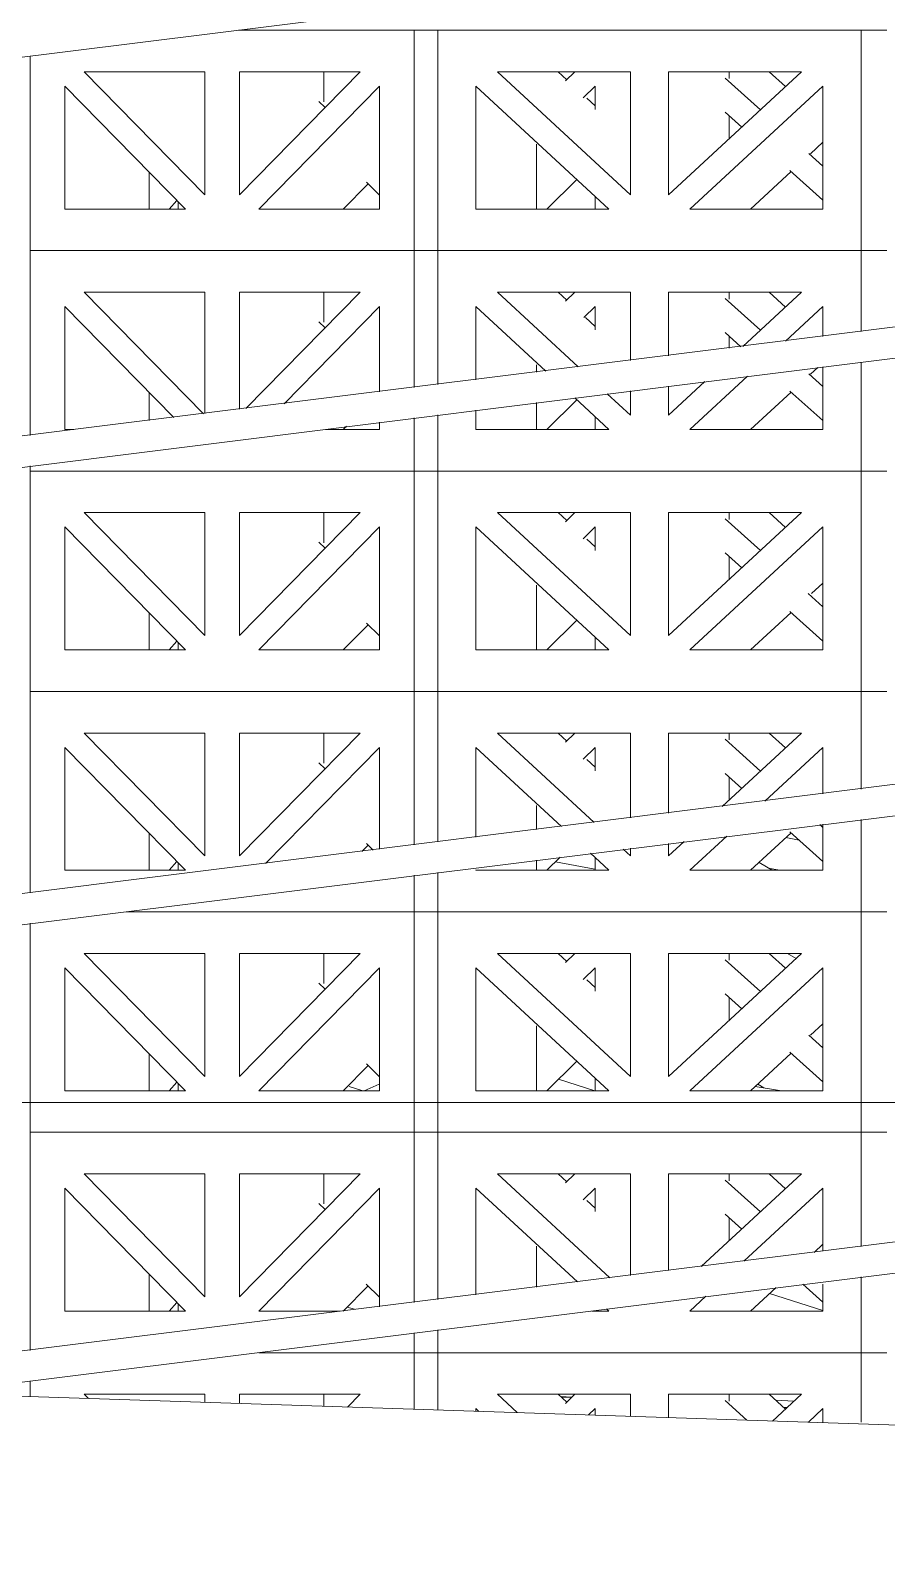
# Model space of a CAD drawing. Header units: millimetres. Extents: x -12186 to 152825, y -4386 to 9463.
# Drawn here: x -2787 to -2376, y 15 to 742 of the extents above; entities that cross this region are included whole.
import ezdxf

# ---------------------------------------------------------------- set-up
doc = ezdxf.new("R2010")
doc.units = ezdxf.units.MM
for name, color, linetype, lineweight in [('A-FLOR', 192, 'Continuous', 9), ('A-FLOR-HRAL', 11, 'Continuous', 5), ('A-FLOR-PATT', 8, 'Continuous', 9), ('A-GLAZ-CURT', 52, 'Continuous', 5), ('C-TOPO', 7, 'Continuous', 5), ('G-ANNO-TEXT', 231, 'Continuous', 5)]:
    doc.layers.add(name, color=color, linetype=linetype, lineweight=lineweight)

# ---------------------------------------------------------------- blocks, each defined once
blk = doc.blocks.new('FP_1-Section A-A')
at = {"layer": 'A-FLOR-PATT', "color": 7, "lineweight": 5}
for p, q in [((-2532.39, 84.89), (-2526.97, 84.58)), ((-2532.05, 84.57), (-2527.01, 84.54)), ((-2429, 83.15), (-2420.18, 82.65)), ((-2425.09, 79.63), (-2423.45, 79.62))]:
    blk.add_line(p, q, dxfattribs=at)
blk = doc.blocks.new('The BREEZEBLOCK Family1 - The BREEZEBLOCK Family1-V11-Section A-A')
at = {"layer": 'A-GLAZ-CURT'}
for p, q in [((-2602.82, 106), (-2677.39, 106)), ((-2602.82, 78.82), (-2602.82, 106)), ((-2591.41, 106), (-2602.82, 106)), ((-2787.35, 92.51), (-2787.35, 84.92)), ((-2761.38, 86), (-2703.4, 86)), ((-2759.41, 84), (-2761.38, 86)), ((-2703.4, 86), (-2703.4, 82.15)), ((-2686.78, 81.6), (-2686.78, 86)), ((-2686.78, 86), (-2628.8, 86)), ((-2646.19, 86), (-2646.19, 80.26)), ((-2628.8, 86), (-2634.8, 79.88))]:
    blk.add_line(p, q, dxfattribs=at)
blk = doc.blocks.new('The BREEZEBLOCK Family1 - The BREEZEBLOCK Family1-V12-Section A-A')
at = {"layer": 'A-GLAZ-CURT'}
for p, q in [((-2591.41, 106), (-2591.41, 78.44)), ((-2387.91, 106), (-2591.41, 106)), ((-2387.91, 72.63), (-2387.91, 106)), ((-2375.57, 106), (-2387.91, 106)), ((-2562.77, 86), (-2498.83, 86)), ((-2553.23, 77.18), (-2562.77, 86)), ((-2533.59, 86), (-2529.44, 82.16)), ((-2498.83, 86), (-2498.83, 75.38)), ((-2480.49, 74.78), (-2480.49, 86)), ((-2480.49, 86), (-2416.56, 86)), ((-2451.32, 86), (-2451.32, 82.71)), ((-2416.56, 86), (-2430.48, 73.12)), ((-2573.08, 77.84), (-2573.08, 79.12)), ((-2573.08, 79.12), (-2571.64, 77.79)), ((-2413.27, 72.63), (-2406.24, 79.12)), ((-2406.24, 79.12), (-2406.24, 72.63))]:
    blk.add_line(p, q, dxfattribs=at)
blk = doc.blocks.new('The BREEZEBLOCK Family1 - The BREEZEBLOCK Family1-V19-Section A-A')
at = {"layer": 'A-GLAZ-CURT'}
for p, q in [((-2787.35, 212), (-2787.35, 107.11)), ((-2602.82, 212), (-2787.35, 212)), ((-2602.82, 130.18), (-2602.82, 212)), ((-2591.41, 212), (-2602.82, 212)), ((-2761.38, 192), (-2703.4, 192)), ((-2703.4, 132.88), (-2761.38, 192)), ((-2703.4, 192), (-2703.4, 132.88)), ((-2686.78, 132.88), (-2686.78, 192)), ((-2686.78, 192), (-2628.8, 192)), ((-2628.8, 192), (-2686.78, 132.88)), ((-2646.19, 192), (-2646.19, 177.53)), ((-2770.73, 126), (-2770.73, 185.12)), ((-2770.73, 185.12), (-2712.75, 126)), ((-2677.42, 126), (-2619.45, 185.12)), ((-2619.45, 185.12), (-2619.45, 128.1)), ((-2730.14, 143.73), (-2730.14, 126)), ((-2624.95, 138.12), (-2636.84, 126)), ((-2712.75, 126), (-2770.73, 126)), ((-2638.33, 126), (-2677.42, 126)), ((-2602.82, 106), (-2602.82, 115.58)), ((-2677.39, 106), (-2602.82, 106)), ((-2591.41, 106), (-2602.82, 106))]:
    blk.add_line(p, q, dxfattribs=at)
blk = doc.blocks.new('The BREEZEBLOCK Family1 - The BREEZEBLOCK Family1-V20-Section A-A')
at = {"layer": 'A-GLAZ-CURT'}
for p, q in [((-2591.41, 212), (-2591.41, 131.61)), ((-2387.91, 212), (-2591.41, 212)), ((-2387.91, 157.04), (-2387.91, 212)), ((-2375.57, 212), (-2387.91, 212)), ((-2562.77, 192), (-2498.83, 192)), ((-2508.64, 141.95), (-2562.77, 192)), ((-2533.59, 192), (-2529.44, 188.16)), ((-2498.83, 192), (-2498.83, 143.18)), ((-2480.49, 145.47), (-2480.49, 192)), ((-2480.49, 192), (-2416.56, 192)), ((-2416.56, 192), (-2464.74, 147.44)), ((-2451.32, 192), (-2451.32, 188.71)), ((-2573.08, 133.9), (-2573.08, 185.12)), ((-2573.08, 185.12), (-2524.28, 140)), ((-2444.22, 150.01), (-2406.24, 185.12)), ((-2406.24, 185.12), (-2406.24, 154.75)), ((-2519.82, 179.27), (-2515.82, 175.57)), ((-2451.32, 170.8), (-2451.32, 159.85)), ((-2543.91, 157.16), (-2543.91, 137.55)), ((-2406.24, 158.15), (-2410.49, 154.22)), ((-2406.24, 139.03), (-2406.24, 126)), ((-2387.91, 106), (-2387.91, 142.44)), ((-2470.18, 126), (-2462.48, 133.12)), ((-2428.75, 137.34), (-2441.01, 126)), ((-2509.14, 126), (-2517.39, 126)), ((-2510.37, 127.14), (-2509.14, 126)), ((-2406.24, 126), (-2470.18, 126)), ((-2591.41, 117.01), (-2591.41, 106)), ((-2591.41, 106), (-2387.91, 106)), ((-2375.57, 106), (-2387.91, 106))]:
    blk.add_line(p, q, dxfattribs=at)
blk = doc.blocks.new('The BREEZEBLOCK Family1 - The BREEZEBLOCK Family1-V28-Section A-A')
at = {"layer": 'A-GLAZ-CURT'}
for p, q in [((-2602.82, 318), (-2741.18, 318)), ((-2602.82, 212), (-2602.82, 318)), ((-2591.41, 318), (-2602.82, 318)), ((-2787.35, 312.51), (-2787.35, 212)), ((-2770.73, 232), (-2770.73, 291.12)), ((-2770.73, 291.12), (-2712.75, 232)), ((-2761.38, 298), (-2703.4, 298)), ((-2703.4, 238.88), (-2761.38, 298)), ((-2703.4, 298), (-2703.4, 238.88)), ((-2686.78, 238.88), (-2686.78, 298)), ((-2686.78, 298), (-2628.8, 298)), ((-2628.8, 298), (-2686.78, 238.88)), ((-2677.42, 232), (-2619.45, 291.12)), ((-2646.19, 298), (-2646.19, 283.53)), ((-2619.45, 291.12), (-2619.45, 232)), ((-2730.14, 249.73), (-2730.14, 232)), ((-2624.95, 244.12), (-2636.84, 232)), ((-2712.75, 232), (-2770.73, 232)), ((-2619.45, 232), (-2677.42, 232)), ((-2787.35, 212), (-2602.82, 212)), ((-2591.41, 212), (-2602.82, 212))]:
    blk.add_line(p, q, dxfattribs=at)
blk = doc.blocks.new('The BREEZEBLOCK Family1 - The BREEZEBLOCK Family1-V29-Section A-A')
at = {"layer": 'A-GLAZ-CURT'}
for p, q in [((-2591.41, 318), (-2591.41, 212)), ((-2387.91, 318), (-2591.41, 318)), ((-2387.91, 212), (-2387.91, 318)), ((-2375.57, 318), (-2387.91, 318)), ((-2573.08, 232), (-2573.08, 291.12)), ((-2573.08, 291.12), (-2509.14, 232)), ((-2562.77, 298), (-2498.83, 298)), ((-2498.83, 238.88), (-2562.77, 298)), ((-2533.59, 298), (-2529.44, 294.16)), ((-2498.83, 298), (-2498.83, 238.88)), ((-2480.49, 238.88), (-2480.49, 298)), ((-2480.49, 298), (-2416.56, 298)), ((-2416.56, 298), (-2480.49, 238.88)), ((-2470.18, 232), (-2406.24, 291.12)), ((-2451.32, 298), (-2451.32, 294.71)), ((-2406.24, 291.12), (-2406.24, 232)), ((-2519.82, 285.27), (-2515.82, 281.57)), ((-2451.32, 276.8), (-2451.32, 265.85)), ((-2543.91, 263.16), (-2543.91, 232)), ((-2406.24, 264.15), (-2412.21, 258.63)), ((-2421.54, 250), (-2441.01, 232)), ((-2509.14, 232), (-2573.08, 232)), ((-2406.24, 232), (-2470.18, 232)), ((-2591.41, 212), (-2387.91, 212)), ((-2375.57, 212), (-2387.91, 212))]:
    blk.add_line(p, q, dxfattribs=at)
blk = doc.blocks.new('The BREEZEBLOCK Family1 - The BREEZEBLOCK Family1-V36-Section A-A')
at = {"layer": 'A-GLAZ-CURT'}
for p, q in [((-2787.35, 424), (-2787.35, 327.11)), ((-2602.82, 424), (-2787.35, 424)), ((-2602.82, 350.18), (-2602.82, 424)), ((-2591.41, 424), (-2602.82, 424)), ((-2761.38, 404), (-2703.4, 404)), ((-2703.4, 344.88), (-2761.38, 404)), ((-2703.4, 404), (-2703.4, 344.88)), ((-2686.78, 344.88), (-2686.78, 404)), ((-2686.78, 404), (-2628.8, 404)), ((-2628.8, 404), (-2686.78, 344.88)), ((-2646.19, 404), (-2646.19, 389.53)), ((-2770.73, 338), (-2770.73, 397.12)), ((-2770.73, 397.12), (-2712.75, 338)), ((-2674.23, 341.25), (-2619.45, 397.12)), ((-2619.45, 397.12), (-2619.45, 348.1)), ((-2730.14, 355.73), (-2730.14, 338)), ((-2624.95, 350.12), (-2627.98, 347.04)), ((-2712.75, 338), (-2770.73, 338)), ((-2602.82, 318), (-2602.82, 335.58)), ((-2741.18, 318), (-2602.82, 318)), ((-2591.41, 318), (-2602.82, 318))]:
    blk.add_line(p, q, dxfattribs=at)
blk = doc.blocks.new('The BREEZEBLOCK Family1 - The BREEZEBLOCK Family1-V37-Section A-A')
at = {"layer": 'A-GLAZ-CURT'}
for p, q in [((-2591.41, 424), (-2591.41, 351.61)), ((-2387.91, 424), (-2591.41, 424)), ((-2387.91, 377.04), (-2387.91, 424)), ((-2375.57, 424), (-2387.91, 424)), ((-2562.77, 404), (-2498.83, 404)), ((-2516.27, 361), (-2562.77, 404)), ((-2533.59, 404), (-2529.44, 400.16)), ((-2498.83, 404), (-2498.83, 363.18)), ((-2480.49, 365.47), (-2480.49, 404)), ((-2480.49, 404), (-2416.56, 404)), ((-2416.56, 404), (-2454.74, 368.69)), ((-2451.32, 404), (-2451.32, 400.71)), ((-2573.08, 353.9), (-2573.08, 397.12)), ((-2573.08, 397.12), (-2531.9, 359.05)), ((-2434.22, 371.26), (-2406.24, 397.12)), ((-2406.24, 397.12), (-2406.24, 374.75)), ((-2519.82, 391.27), (-2515.82, 387.57)), ((-2451.32, 382.8), (-2451.32, 371.85)), ((-2543.91, 369.16), (-2543.91, 357.55)), ((-2406.24, 360.15), (-2406.24, 338)), ((-2387.91, 318), (-2387.91, 362.44)), ((-2473, 351.81), (-2480.49, 344.88)), ((-2480.49, 344.88), (-2480.49, 350.87)), ((-2470.18, 338), (-2452.48, 354.37)), ((-2421.54, 356), (-2441.01, 338)), ((-2543.91, 342.94), (-2543.91, 338)), ((-2517.99, 346.18), (-2509.14, 338)), ((-2498.83, 344.88), (-2502.36, 348.14)), ((-2498.83, 348.58), (-2498.83, 344.88)), ((-2591.41, 337.01), (-2591.41, 318)), ((-2573.08, 338), (-2573.08, 338.24)), ((-2509.14, 338), (-2573.08, 338)), ((-2406.24, 338), (-2470.18, 338)), ((-2591.41, 318), (-2387.91, 318)), ((-2375.57, 318), (-2387.91, 318))]:
    blk.add_line(p, q, dxfattribs=at)
blk = doc.blocks.new('The BREEZEBLOCK Family1 - The BREEZEBLOCK Family1-V45-Section A-A')
at = {"layer": 'A-GLAZ-CURT'}
for p, q in [((-2787.35, 530), (-2787.35, 424)), ((-2602.82, 530), (-2787.35, 530)), ((-2602.82, 424), (-2602.82, 530)), ((-2591.41, 530), (-2602.82, 530)), ((-2761.38, 510), (-2703.4, 510)), ((-2703.4, 450.88), (-2761.38, 510)), ((-2703.4, 510), (-2703.4, 450.88)), ((-2686.78, 450.88), (-2686.78, 510)), ((-2686.78, 510), (-2628.8, 510)), ((-2628.8, 510), (-2686.78, 450.88)), ((-2646.19, 510), (-2646.19, 495.53)), ((-2770.73, 444), (-2770.73, 503.12)), ((-2770.73, 503.12), (-2712.75, 444)), ((-2677.42, 444), (-2619.45, 503.12)), ((-2619.45, 503.12), (-2619.45, 444)), ((-2730.14, 461.73), (-2730.14, 444)), ((-2624.95, 456.12), (-2636.84, 444)), ((-2712.75, 444), (-2770.73, 444)), ((-2619.45, 444), (-2677.42, 444)), ((-2787.35, 424), (-2602.82, 424)), ((-2591.41, 424), (-2602.82, 424))]:
    blk.add_line(p, q, dxfattribs=at)
blk = doc.blocks.new('The BREEZEBLOCK Family1 - The BREEZEBLOCK Family1-V46-Section A-A')
at = {"layer": 'A-GLAZ-CURT'}
for p, q in [((-2591.41, 530), (-2591.41, 424)), ((-2387.91, 530), (-2591.41, 530)), ((-2387.91, 424), (-2387.91, 530)), ((-2375.57, 530), (-2387.91, 530)), ((-2562.77, 510), (-2498.83, 510)), ((-2498.83, 450.88), (-2562.77, 510)), ((-2533.59, 510), (-2529.44, 506.16)), ((-2498.83, 510), (-2498.83, 450.88)), ((-2480.49, 450.88), (-2480.49, 510)), ((-2480.49, 510), (-2416.56, 510)), ((-2416.56, 510), (-2480.49, 450.88)), ((-2451.32, 510), (-2451.32, 506.71)), ((-2573.08, 444), (-2573.08, 503.12)), ((-2573.08, 503.12), (-2509.14, 444)), ((-2470.18, 444), (-2406.24, 503.12)), ((-2406.24, 503.12), (-2406.24, 444)), ((-2519.82, 497.27), (-2515.82, 493.57)), ((-2451.32, 488.8), (-2451.32, 477.85)), ((-2543.91, 475.16), (-2543.91, 444)), ((-2406.24, 476.15), (-2411.76, 471.04)), ((-2421.54, 462), (-2441.01, 444)), ((-2509.14, 444), (-2573.08, 444)), ((-2406.24, 444), (-2470.18, 444)), ((-2591.41, 424), (-2387.91, 424)), ((-2375.57, 424), (-2387.91, 424))]:
    blk.add_line(p, q, dxfattribs=at)
blk = doc.blocks.new('The BREEZEBLOCK Family1 - The BREEZEBLOCK Family1-V50-Section A-A')
at = {"layer": 'A-GLAZ-CURT'}
for p, q in [((-2787.35, 636), (-2787.35, 547.11)), ((-2602.82, 636), (-2787.35, 636)), ((-2602.82, 570.18), (-2602.82, 636)), ((-2591.41, 636), (-2602.82, 636)), ((-2761.38, 616), (-2703.4, 616)), ((-2704.04, 557.53), (-2761.38, 616)), ((-2703.4, 616), (-2703.4, 557.61)), ((-2686.78, 559.69), (-2686.78, 616)), ((-2686.78, 616), (-2628.8, 616)), ((-2628.8, 616), (-2683.63, 560.08)), ((-2646.19, 616), (-2646.19, 601.53)), ((-2770.73, 550), (-2770.73, 609.12)), ((-2770.73, 609.12), (-2718.38, 555.74)), ((-2665.29, 562.37), (-2619.45, 609.12)), ((-2619.45, 609.12), (-2619.45, 568.1)), ((-2730.14, 567.73), (-2730.14, 554.27)), ((-2619.45, 553.5), (-2619.45, 550)), ((-2602.82, 530), (-2602.82, 555.58)), ((-2766.33, 550), (-2770.73, 550)), ((-2619.45, 550), (-2645.39, 550)), ((-2635.36, 551.51), (-2636.84, 550)), ((-2787.35, 532.51), (-2787.35, 530)), ((-2787.35, 530), (-2602.82, 530)), ((-2591.41, 530), (-2602.82, 530))]:
    blk.add_line(p, q, dxfattribs=at)
blk = doc.blocks.new('The BREEZEBLOCK Family1 - The BREEZEBLOCK Family1-V51-Section A-A')
at = {"layer": 'A-GLAZ-CURT'}
for p, q in [((-2591.41, 636), (-2591.41, 571.61)), ((-2387.91, 636), (-2591.41, 636)), ((-2387.91, 597.04), (-2387.91, 636)), ((-2375.57, 636), (-2387.91, 636)), ((-2562.77, 616), (-2498.83, 616)), ((-2523.89, 580.05), (-2562.77, 616)), ((-2533.59, 616), (-2529.44, 612.16)), ((-2498.83, 616), (-2498.83, 583.18)), ((-2480.49, 585.47), (-2480.49, 616)), ((-2480.49, 616), (-2416.56, 616)), ((-2451.32, 616), (-2451.32, 612.71)), ((-2416.56, 616), (-2444.74, 589.94)), ((-2573.08, 573.9), (-2573.08, 609.12)), ((-2573.08, 609.12), (-2539.52, 578.09)), ((-2520.45, 603.85), (-2515.82, 599.57)), ((-2424.21, 592.51), (-2406.24, 609.12)), ((-2406.24, 609.12), (-2406.24, 594.75)), ((-2451.32, 594.8), (-2451.32, 589.12)), ((-2387.91, 530), (-2387.91, 582.44)), ((-2543.91, 581.16), (-2543.91, 577.55)), ((-2470.18, 550), (-2442.47, 575.62)), ((-2408.74, 579.84), (-2412.21, 576.63)), ((-2406.24, 580.15), (-2406.24, 550)), ((-2498.83, 556.88), (-2509.98, 567.18)), ((-2498.83, 568.58), (-2498.83, 556.88)), ((-2463, 573.06), (-2480.49, 556.88)), ((-2480.49, 556.88), (-2480.49, 570.87)), ((-2421.54, 568), (-2441.01, 550)), ((-2543.91, 562.94), (-2543.91, 550)), ((-2525.61, 565.23), (-2509.14, 550)), ((-2591.41, 557.01), (-2591.41, 530)), ((-2573.08, 550), (-2573.08, 559.3)), ((-2509.14, 550), (-2573.08, 550)), ((-2406.24, 550), (-2470.18, 550)), ((-2591.41, 530), (-2387.91, 530)), ((-2375.57, 530), (-2387.91, 530))]:
    blk.add_line(p, q, dxfattribs=at)
blk = doc.blocks.new('The BREEZEBLOCK Family1 - The BREEZEBLOCK Family1-V59-Section A-A')
at = {"layer": 'A-GLAZ-CURT'}
for p, q in [((-2602.82, 742), (-2687.22, 742)), ((-2602.82, 636), (-2602.82, 742)), ((-2591.41, 742), (-2602.82, 742)), ((-2787.35, 729.48), (-2787.35, 636)), ((-2761.38, 722), (-2703.4, 722)), ((-2703.4, 662.88), (-2761.38, 722)), ((-2703.4, 722), (-2703.4, 662.88)), ((-2686.78, 662.88), (-2686.78, 722)), ((-2686.78, 722), (-2628.8, 722)), ((-2628.8, 722), (-2686.78, 662.88)), ((-2646.19, 722), (-2646.19, 707.53)), ((-2770.73, 656), (-2770.73, 715.12)), ((-2770.73, 715.12), (-2712.75, 656)), ((-2677.42, 656), (-2619.45, 715.12)), ((-2619.45, 715.12), (-2619.45, 656)), ((-2730.14, 673.73), (-2730.14, 656)), ((-2624.95, 668.12), (-2636.84, 656)), ((-2712.75, 656), (-2770.73, 656)), ((-2619.45, 656), (-2677.42, 656)), ((-2787.35, 636), (-2602.82, 636)), ((-2591.41, 636), (-2602.82, 636))]:
    blk.add_line(p, q, dxfattribs=at)
blk = doc.blocks.new('The BREEZEBLOCK Family1 - The BREEZEBLOCK Family1-V135-Section A-A')
at = {"layer": 'A-GLAZ-CURT'}
for p, q in [((-2525.53, 86), (-2529.96, 81.64)), ((-2518.95, 76.05), (-2515.82, 79.12)), ((-2515.82, 79.12), (-2515.82, 75.95))]:
    blk.add_line(p, q, dxfattribs=at)
blk = doc.blocks.new('The BREEZEBLOCK Family1 - The BREEZEBLOCK Family1-V136-Section A-A')
at = {"layer": 'A-GLAZ-CURT'}
for p, q in [((-2442.79, 73.53), (-2453.32, 83.01)), ((-2432.17, 86), (-2424.26, 78.88)), ((-2306.38, 86), (-2317.48, 76.01)), ((-2306.98, 69.04), (-2295.78, 79.12)), ((-2295.78, 79.12), (-2295.78, 68.67))]:
    blk.add_line(p, q, dxfattribs=at)
blk = doc.blocks.new('The BREEZEBLOCK Family1 - The BREEZEBLOCK Family1-V138-Section A-A')
at = {"layer": 'A-GLAZ-CURT'}
for p, q in [((-2716.83, 130.16), (-2720.52, 126)), ((-2716.22, 129.54), (-2716.22, 126))]:
    blk.add_line(p, q, dxfattribs=at)
blk = doc.blocks.new('The BREEZEBLOCK Family1 - The BREEZEBLOCK Family1-V139-Section A-A')
at = {"layer": 'A-GLAZ-CURT'}
for p, q in [((-2525.53, 192), (-2529.96, 187.64)), ((-2521.58, 179.46), (-2515.82, 185.12)), ((-2515.82, 185.12), (-2515.82, 173.85)), ((-2645.62, 174.85), (-2648.56, 177.74)), ((-2625.88, 139.03), (-2619.45, 132.71))]:
    blk.add_line(p, q, dxfattribs=at)
blk = doc.blocks.new('The BREEZEBLOCK Family1 - The BREEZEBLOCK Family1-V140-Section A-A')
at = {"layer": 'A-GLAZ-CURT'}
for p, q in [((-2436.33, 173.72), (-2453.32, 189.01)), ((-2432.17, 192), (-2424.26, 184.88)), ((-2306.38, 192), (-2317.48, 182.01)), ((-2308.33, 173.83), (-2295.78, 185.12)), ((-2295.78, 185.12), (-2295.78, 168.56)), ((-2453.32, 172.59), (-2445.32, 165.4)), ((-2334.73, 166.49), (-2338.34, 163.24)), ((-2339.32, 145.95), (-2336, 148.93)), ((-2313.02, 147.59), (-2337.02, 126)), ((-2415.92, 138.94), (-2406.24, 130.24)), ((-2295.78, 132.57), (-2295.78, 126))]:
    blk.add_line(p, q, dxfattribs=at)
blk = doc.blocks.new('The BREEZEBLOCK Family1 - The BREEZEBLOCK Family1-V143-Section A-A')
at = {"layer": 'A-GLAZ-CURT'}
for p, q in [((-2525.53, 298), (-2529.96, 293.64)), ((-2521.58, 285.46), (-2515.82, 291.12)), ((-2515.82, 291.12), (-2515.82, 279.85)), ((-2645.62, 280.85), (-2648.56, 283.74)), ((-2625.72, 244.87), (-2619.45, 238.71)), ((-2524.53, 246.23), (-2539.01, 232)), ((-2515.82, 238.18), (-2515.82, 232))]:
    blk.add_line(p, q, dxfattribs=at)
blk = doc.blocks.new('The BREEZEBLOCK Family1 - The BREEZEBLOCK Family1-V144-Section A-A')
at = {"layer": 'A-GLAZ-CURT'}
for p, q in [((-2436.33, 279.72), (-2453.32, 295.01)), ((-2432.17, 298), (-2424.26, 290.88)), ((-2306.38, 298), (-2317.48, 288.01)), ((-2308.33, 279.83), (-2295.78, 291.12)), ((-2295.78, 291.12), (-2295.78, 268.6)), ((-2453.32, 278.59), (-2445.32, 271.4)), ((-2335.46, 271.84), (-2339.32, 268.36)), ((-2339.32, 251.95), (-2325.46, 264.42)), ((-2406.24, 252.65), (-2412.96, 258.69)), ((-2422.09, 250.49), (-2406.24, 236.24)), ((-2313.02, 253.59), (-2337.02, 232)), ((-2295.78, 238.57), (-2295.78, 232))]:
    blk.add_line(p, q, dxfattribs=at)
blk = doc.blocks.new('The BREEZEBLOCK Family1 - The BREEZEBLOCK Family1-V147-Section A-A')
at = {"layer": 'A-GLAZ-CURT'}
for p, q in [((-2525.53, 404), (-2529.96, 399.64)), ((-2521.58, 391.46), (-2515.82, 397.12)), ((-2515.82, 397.12), (-2515.82, 385.85)), ((-2645.62, 386.85), (-2648.56, 389.74)), ((-2625.72, 350.87), (-2622.51, 347.72)), ((-2532.53, 344.37), (-2539.01, 338)), ((-2515.82, 344.18), (-2515.82, 338))]:
    blk.add_line(p, q, dxfattribs=at)
blk = doc.blocks.new('The BREEZEBLOCK Family1 - The BREEZEBLOCK Family1-V148-Section A-A')
at = {"layer": 'A-GLAZ-CURT'}
for p, q in [((-2436.33, 385.72), (-2453.32, 401.01)), ((-2432.17, 404), (-2424.26, 396.88)), ((-2306.38, 404), (-2317.48, 394.01)), ((-2306.83, 387.18), (-2295.78, 397.12)), ((-2295.78, 397.12), (-2295.78, 388.56)), ((-2453.32, 384.59), (-2445.32, 377.4)), ((-2339.32, 357.95), (-2325.68, 370.22)), ((-2422.09, 356.49), (-2406.24, 342.24)), ((-2406.24, 358.65), (-2407.71, 359.97)), ((-2313.02, 359.59), (-2337.02, 338)), ((-2295.78, 344.57), (-2295.78, 338))]:
    blk.add_line(p, q, dxfattribs=at)
blk = doc.blocks.new('The BREEZEBLOCK Family1 - The BREEZEBLOCK Family1-V150-Section A-A')
at = {"layer": 'A-GLAZ-CURT'}
for p, q in [((-2432.17, 510), (-2424.26, 502.88)), ((-2306.38, 510), (-2317.48, 500.01)), ((-2436.33, 491.72), (-2453.32, 507.01)), ((-2308.33, 491.83), (-2295.78, 503.12)), ((-2295.78, 503.12), (-2295.78, 480.6)), ((-2453.32, 490.59), (-2445.32, 483.4)), ((-2334.73, 484.49), (-2339.32, 480.36)), ((-2339.32, 463.95), (-2325.46, 476.42)), ((-2406.24, 464.65), (-2413.35, 471.04)), ((-2313.02, 465.59), (-2337.02, 444)), ((-2422.09, 462.49), (-2406.24, 448.24)), ((-2295.78, 450.57), (-2295.78, 444))]:
    blk.add_line(p, q, dxfattribs=at)
blk = doc.blocks.new('The BREEZEBLOCK Family1 - The BREEZEBLOCK Family1-V153-Section A-A')
at = {"layer": 'A-GLAZ-CURT'}
for p, q in [((-2525.53, 616), (-2529.96, 611.64)), ((-2521.19, 603.85), (-2515.82, 609.12)), ((-2515.82, 609.12), (-2515.82, 597.85)), ((-2645.62, 598.85), (-2648.56, 601.74)), ((-2524.53, 564.23), (-2539.01, 550)), ((-2515.82, 556.18), (-2515.82, 550))]:
    blk.add_line(p, q, dxfattribs=at)
blk = doc.blocks.new('The BREEZEBLOCK Family1 - The BREEZEBLOCK Family1-V154-Section A-A')
at = {"layer": 'A-GLAZ-CURT'}
for p, q in [((-2436.33, 597.72), (-2453.32, 613.01)), ((-2432.17, 616), (-2424.26, 608.88)), ((-2306.38, 616), (-2317.69, 605.82)), ((-2453.32, 596.59), (-2445.78, 589.81)), ((-2336.54, 588.86), (-2339.32, 586.36)), ((-2295.78, 593.96), (-2295.78, 586.6)), ((-2339.32, 569.95), (-2325.46, 582.42)), ((-2406.24, 570.65), (-2412.96, 576.69)), ((-2422.09, 568.49), (-2406.24, 554.24)), ((-2313.02, 571.59), (-2337.02, 550)), ((-2295.78, 556.57), (-2295.78, 550))]:
    blk.add_line(p, q, dxfattribs=at)
blk = doc.blocks.new('The BREEZEBLOCK Family1 - The BREEZEBLOCK Family1-V156-Section A-A')
at = {"layer": 'A-GLAZ-CURT'}
for p, q in [((-2432.17, 722), (-2424.26, 714.88)), ((-2306.38, 722), (-2317.48, 712.01)), ((-2436.33, 703.72), (-2453.32, 719.01)), ((-2308.33, 703.83), (-2295.78, 715.12)), ((-2295.78, 715.12), (-2295.78, 692.6)), ((-2453.32, 702.59), (-2445.32, 695.4)), ((-2334.73, 696.49), (-2339.32, 692.36)), ((-2339.32, 675.95), (-2325.46, 688.42)), ((-2406.24, 676.65), (-2412.96, 682.69)), ((-2313.02, 677.59), (-2337.02, 656)), ((-2422.09, 674.49), (-2406.24, 660.24)), ((-2295.78, 662.57), (-2295.78, 656))]:
    blk.add_line(p, q, dxfattribs=at)
blk = doc.blocks.new('Railing - Railing-1115766-Section A-A')
at = {"layer": 'A-FLOR-HRAL'}
for p, q in [((-1049.33, 764.62), (-4141.84, 378.06)), ((-4141.84, 362.94), (-1049.33, 749.51)), ((-1049.33, 544.62), (-4141.84, 158.06)), ((-4141.84, 142.94), (-1049.33, 529.51)), ((-1049.33, 324.62), (-4141.84, -61.94)), ((-4141.84, -77.06), (-1049.33, 309.51))]:
    blk.add_line(p, q, dxfattribs=at)
blk = doc.blocks.new('Top Rail Type - Top Rail_Internal_-1115820-Section A-A')
at = {"layer": 'A-FLOR-HRAL'}
blk.add_line((-4141.84, 560.17), (-1049.33, 946.74), dxfattribs=at)

msp = doc.modelspace()

# ---------------------------------------------------------------- hatches: boundary and pattern name
at = {"layer": 'A-FLOR-PATT', "lineweight": 5}
h = msp.add_hatch(dxfattribs=at)
h.set_pattern_fill('FP_11', style=0, pattern_type=2)
h.set_pattern_definition([(329.301, (3198.42, -1470.277), (128.15608, -40.41612), [139.905, -46.635]), (349.32, (3238.519, -1494.085), (128.15721, -40.414637), [268.828, -89.609])])
h.paths.add_polyline_path([(-1777.04, 126), (-1765.16, 126), (-1765.16, 146.36), (-1794.64, 160.13), (-1826.64, 133), (-1784.23, 126)])
h.paths.add_polyline_path([(-1721.58, 126), (-1725.16, 127.67), (-1725.16, 126)])
h.paths.add_polyline_path([(-1842.85, 135.68), (-1807.12, 165.96), (-1846.16, 184.2), (-1845.91, 136.18)])
h.paths.add_polyline_path([(-1866.16, 139.53), (-1866.16, 192), (-1935.9, 192), (-1875.9, 141.14)])
h.paths.add_polyline_path([(-1899.94, 145.11), (-1947.16, 185.12), (-1947.16, 152.9), (-1914.78, 147.55)])
h.paths.add_polyline_path([(-1992.41, 160.37), (-1992.41, 178.39), (-1995.76, 174.14), (-1993.89, 160.62)])
h.paths.add_polyline_path([(-2092.63, 176.92), (-2089.66, 179.47), (-2100.13, 178.16)])
h.paths.add_polyline_path([(-2010.02, 183.9), (-2005.19, 190.03), (-2010.02, 189.42), (-2010.02, 185.12)])
h.paths.add_polyline_path([(-2121.38, 232), (-2081.44, 232), (-2097.71, 252.62), (-2121.75, 232)])
h.paths.add_polyline_path([(-2295.78, 232), (-2296.13, 238.88), (-2313.02, 253.59), (-2337.02, 232), (-2327.98, 232)])
h.paths.add_polyline_path([(-2406.24, 232), (-2406.24, 236.24), (-2421.54, 250), (-2438.77, 234.07), (-2426.22, 232), (-2416.56, 232)])
h.paths.add_polyline_path([(-2190.25, 232), (-2179.02, 232), (-2179.02, 235.56), (-2202.68, 255.85), (-2230.05, 232)])
h.paths.add_polyline_path([(-2070.22, 245.61), (-2070.22, 276.2), (-2084.61, 263.85), (-2075.05, 251.73)])
h.paths.add_polyline_path([(-2122.77, 257.07), (-2109.92, 268.09), (-2122.77, 283.97), (-2122.77, 271.84)])
h.paths.add_polyline_path([(-2232.69, 260.78), (-2221.32, 271.84), (-2232.69, 281.59), (-2232.69, 270.94)])
h.paths.add_polyline_path([(-2179.02, 261.5), (-2179.02, 276.46), (-2187.67, 268.92)])
h.paths.add_polyline_path([(-2339.28, 268.4), (-2334.73, 272.49), (-2339.28, 276.46), (-2339.28, 271.84)])
h.paths.add_polyline_path([(-2096.82, 279.33), (-2091.02, 284.3), (-2103.3, 287.54)])
h.paths.add_polyline_path([(-2205.65, 284.34), (-2190.25, 298), (-2221.58, 298), (-2213.56, 291.12)])
h.paths.add_polyline_path([(-2317.18, 288.28), (-2306.38, 298), (-2327.98, 297.7), (-2320.44, 291.12)])
h.paths.add_polyline_path([(-2424.26, 290.88), (-2416.56, 298), (-2432.17, 298), (-2424.53, 291.12)])
h.paths.add_polyline_path([(-2529.44, 294.16), (-2525.53, 298), (-2533.59, 298), (-2530, 294.68)])
h.paths.add_polyline_path([(-2406.24, 338), (-2406.24, 342.24), (-2421.54, 356), (-2441.01, 338)])
h.paths.add_polyline_path([(-2720.52, 338), (-2716.22, 338.24), (-2716.83, 342.16), (-2720.31, 338.24)])
h.paths.add_polyline_path([(-2539.01, 338), (-2515.82, 338.24), (-2516.58, 344.88), (-2517.75, 345.96), (-2532.83, 344.07), (-2538.76, 338.24)])
h.paths.add_polyline_path([(-2295.78, 338), (-2296.21, 338.46), (-2296.21, 338.46), (-2327.98, 346.13), (-2337.02, 338), (-2327.98, 338)])
h.paths.add_polyline_path([(-2627.69, 347.33), (-2622.74, 347.95), (-2624.95, 350.12)])
h.paths.add_polyline_path([(-3285.25, 373.84), (-3285.25, 470.02), (-3616.78, 428.58), (-3292.12, 374.97)])
h.paths.add_polyline_path([(-3657.86, 438.56), (-3285.25, 485.13), (-3285.25, 599.51), (-3459.39, 645.48), (-4014.14, 575.29), (-4014.14, 532.77), (-3657.86, 599.04), (-3657.86, 471.04)])
h.paths.add_polyline_path([(-2720.52, 444), (-2716.22, 444), (-2716.83, 448.16), (-2718.19, 446.62)])
h.paths.add_polyline_path([(-4117.16, 513.61), (-4038.51, 528.24), (-4038.51, 573.09), (-4117.16, 563.26), (-4117.16, 557.07)])
h.paths.add_polyline_path([(-4166.36, 519.32), (-4166.67, 607.46), (-3588.95, 679.67), (-3861.84, 751.7), (-4685.29, 605), (-4187.4, 522.79)])
h = msp.add_hatch(dxfattribs=at)
h.set_pattern_fill('FP_12', style=0, pattern_type=2)
h.set_pattern_definition([(203, (3004.13, -1397.66), (69.4932, -39.8095), [77.859, -25.953]), (342.375, (2980.24, -1407.804), (69.493722, -39.80837), [293.948, -97.983])])
h.paths.add_polyline_path([(-2295.78, 126), (-2296.13, 132.88), (-2313.02, 147.59), (-2337.02, 126), (-2327.98, 126)])
h.paths.add_polyline_path([(-2406.24, 126), (-2406.24, 130.24), (-2416.56, 138.6), (-2429.07, 137.04), (-2441.01, 126), (-2416.56, 126)])
h.paths.add_polyline_path([(-2230.05, 126), (-2179.02, 126), (-2179.02, 129.56), (-2202.68, 149.85), (-2215.09, 139.03)])
h.paths.add_polyline_path([(-2720.52, 126), (-2716.22, 126), (-2716.83, 130.16), (-2718.19, 128.62)])
h.paths.add_polyline_path([(-2121.75, 126), (-2081.44, 126), (-2097.71, 146.62), (-2121.38, 126.32)])
h.paths.add_polyline_path([(-1947.16, 126), (-1877.41, 126), (-1899.94, 145.11), (-1947.16, 152.9), (-1947.16, 139.03)])
h.paths.add_polyline_path([(-1784.23, 126), (-1826.79, 132.88), (-1834.9, 126)])
h.paths.add_polyline_path([(-2635.8, 126.32), (-2619.45, 128.36), (-2619.62, 132.88), (-2624.95, 138.12), (-2635.8, 127.06)])
h.paths.add_polyline_path([(-1846.16, 132.88), (-1842.85, 135.68), (-1846.16, 136.22)])
h.paths.add_polyline_path([(-1866.16, 132.88), (-1866.16, 139.53), (-1875.9, 141.14), (-1873.42, 139.03)])
h.paths.add_polyline_path([(-2070.22, 139.61), (-2070.22, 170.2), (-2084.61, 157.85), (-2075.05, 145.73)])
h.paths.add_polyline_path([(-1992.41, 150), (-1992.41, 160.37), (-1993.89, 160.62)])
h.paths.add_polyline_path([(-2122.77, 151.07), (-2109.92, 162.09), (-2121.38, 175.5), (-2122.77, 175.33)])
h.paths.add_polyline_path([(-2232.69, 154.78), (-2223.56, 162.73), (-2232.69, 161.59)])
h.paths.add_polyline_path([(-2179.02, 155.5), (-2179.02, 168.3), (-2181.91, 167.94), (-2187.67, 162.92)])
h.paths.add_polyline_path([(-2339.28, 163.38), (-2338.01, 163.54), (-2334.73, 166.49), (-2339.28, 170.46)])
h.paths.add_polyline_path([(-2096.82, 173.33), (-2092.63, 176.92), (-2100.59, 178.1)])
h.paths.add_polyline_path([(-2207.42, 179.86), (-2203.31, 180.38), (-2190.25, 192), (-2221.58, 192), (-2213.56, 185.12)])
h.paths.add_polyline_path([(-2317.18, 182.28), (-2306.38, 192), (-2327.98, 191.7), (-2320.44, 185.12)])
h.paths.add_polyline_path([(-3285.25, 184.25), (-3285.25, 250.02), (-3439.81, 230.7), (-3288.16, 185.12)])
h.paths.add_polyline_path([(-2424.26, 184.88), (-2416.56, 192), (-2432.17, 192), (-2424.53, 185.12)])
h.paths.add_polyline_path([(-2529.44, 188.16), (-2525.53, 192), (-2533.59, 192), (-2530, 188.68)])
h.paths.add_polyline_path([(-2628.8, 232), (-2619.45, 232), (-2619.62, 238.88), (-2624.95, 244.12), (-2635.8, 232)])
h.paths.add_polyline_path([(-2720.52, 232), (-2716.22, 232), (-2716.83, 236.16), (-2718.19, 234.62)])
h.paths.add_polyline_path([(-2515.82, 232), (-2516.58, 238.88), (-2524.53, 246.23), (-2539.01, 232), (-2534.58, 232)])
h.paths.add_polyline_path([(-2441.01, 232), (-2426.22, 232), (-2438.77, 234.07)])
h.paths.add_polyline_path([(-3475.33, 241.37), (-3285.25, 265.13), (-3285.25, 373.84), (-3616.78, 428.58), (-3657.86, 423.44), (-3657.86, 296.23), (-3498.73, 248.4)])
h.paths.add_polyline_path([(-4291.12, 486.54), (-4166.36, 505.8), (-4166.36, 519.32), (-4679.86, 603.37), (-4394, 517.46)])
h.paths.add_polyline_path([(-4141.98, 509.56), (-4141.53, 509.63), (-4141.98, 515.29)])

# ---------------------------------------------------------------- linework, layer by layer
at = {"layer": 'A-FLOR', "color": 8}
msp.add_line((-2438.77, 234.07), (-2426.22, 232), dxfattribs=at)
at = {"layer": 'C-TOPO'}
for p, q in [((-2833.75, 86.46), (-2154.03, 63.99)), ((-2154.03, 63.99), (-2833.75, 86.46)), ((-2154.03, 63.99), (-2833.75, 86.46))]:
    msp.add_line(p, q, dxfattribs=at)
at = {"layer": 'G-ANNO-TEXT', "color": 7}
msp.add_line((-1217.18, 226.25), (-3647.17, 226.25), dxfattribs=at)

# ---------------------------------------------------------------- block references
at = {"layer": 'A-FLOR', "color": 8}
msp.add_blockref('FP_1-Section A-A', (0, 0), dxfattribs=at)
at = {"layer": 'A-FLOR-HRAL'}
for name in ['Top Rail Type - Top Rail_Internal_-1115820-Section A-A', 'Railing - Railing-1115766-Section A-A']:
    msp.add_blockref(name, (0, 0), dxfattribs=at)
at = {"layer": 'A-GLAZ-CURT'}
for name, p in [('The BREEZEBLOCK Family1 - The BREEZEBLOCK Family1-V59-Section A-A', (0, 0)), ('The BREEZEBLOCK Family1 - The BREEZEBLOCK Family1-V29-Section A-A', (0, 424)), ('The BREEZEBLOCK Family1 - The BREEZEBLOCK Family1-V143-Section A-A', (0, 424)), ('The BREEZEBLOCK Family1 - The BREEZEBLOCK Family1-V156-Section A-A', (0, 0)), ('The BREEZEBLOCK Family1 - The BREEZEBLOCK Family1-V138-Section A-A', (0, 530)), ('The BREEZEBLOCK Family1 - The BREEZEBLOCK Family1-V50-Section A-A', (0, 0)), ('The BREEZEBLOCK Family1 - The BREEZEBLOCK Family1-V51-Section A-A', (0, 0)), ('The BREEZEBLOCK Family1 - The BREEZEBLOCK Family1-V153-Section A-A', (0, 0)), ('The BREEZEBLOCK Family1 - The BREEZEBLOCK Family1-V154-Section A-A', (0, 0)), ('The BREEZEBLOCK Family1 - The BREEZEBLOCK Family1-V45-Section A-A', (0, 0)), ('The BREEZEBLOCK Family1 - The BREEZEBLOCK Family1-V46-Section A-A', (0, 0)), ('The BREEZEBLOCK Family1 - The BREEZEBLOCK Family1-V143-Section A-A', (0, 212)), ('The BREEZEBLOCK Family1 - The BREEZEBLOCK Family1-V150-Section A-A', (0, 0)), ('The BREEZEBLOCK Family1 - The BREEZEBLOCK Family1-V138-Section A-A', (0, 318)), ('The BREEZEBLOCK Family1 - The BREEZEBLOCK Family1-V36-Section A-A', (0, 0)), ('The BREEZEBLOCK Family1 - The BREEZEBLOCK Family1-V37-Section A-A', (0, 0)), ('The BREEZEBLOCK Family1 - The BREEZEBLOCK Family1-V147-Section A-A', (0, 0)), ('The BREEZEBLOCK Family1 - The BREEZEBLOCK Family1-V148-Section A-A', (0, 0)), ('The BREEZEBLOCK Family1 - The BREEZEBLOCK Family1-V138-Section A-A', (0, 212)), ('The BREEZEBLOCK Family1 - The BREEZEBLOCK Family1-V28-Section A-A', (0, 0)), ('The BREEZEBLOCK Family1 - The BREEZEBLOCK Family1-V29-Section A-A', (0, 0)), ('The BREEZEBLOCK Family1 - The BREEZEBLOCK Family1-V143-Section A-A', (0, 0)), ('The BREEZEBLOCK Family1 - The BREEZEBLOCK Family1-V144-Section A-A', (0, 0)), ('The BREEZEBLOCK Family1 - The BREEZEBLOCK Family1-V138-Section A-A', (0, 106)), ('The BREEZEBLOCK Family1 - The BREEZEBLOCK Family1-V19-Section A-A', (0, 0)), ('The BREEZEBLOCK Family1 - The BREEZEBLOCK Family1-V20-Section A-A', (0, 0)), ('The BREEZEBLOCK Family1 - The BREEZEBLOCK Family1-V139-Section A-A', (0, 0)), ('The BREEZEBLOCK Family1 - The BREEZEBLOCK Family1-V140-Section A-A', (0, 0)), ('The BREEZEBLOCK Family1 - The BREEZEBLOCK Family1-V138-Section A-A', (0, 0)), ('The BREEZEBLOCK Family1 - The BREEZEBLOCK Family1-V11-Section A-A', (0, 0)), ('The BREEZEBLOCK Family1 - The BREEZEBLOCK Family1-V12-Section A-A', (0, 0)), ('The BREEZEBLOCK Family1 - The BREEZEBLOCK Family1-V135-Section A-A', (0, 0)), ('The BREEZEBLOCK Family1 - The BREEZEBLOCK Family1-V136-Section A-A', (0, 0))]:
    msp.add_blockref(name, p, dxfattribs=at)

doc.saveas('drawing.dxf')
